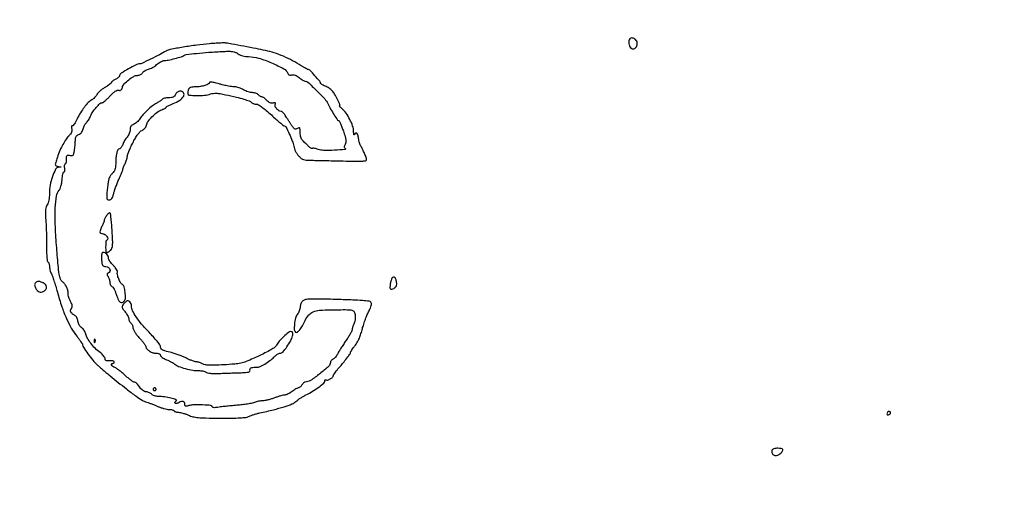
# Model space of a CAD drawing. Extents: x 0 to 5034, y 0 to 2560.
# Drawn here: x 922 to 1601, y 1763 to 2089 of the extents above; entities that cross this region are included whole.
import ezdxf

# ---------------------------------------------------------------- set-up
doc = ezdxf.new("R2010")
doc.units = 0

msp = doc.modelspace()

# ---------------------------------------------------------------- linework, layer by layer
for points in [[(1302.591156, 2312.41867, -0.000002), (1321.157236, 2312.214958, -0.000002), (1342.798547, 2311.977339, -0.000002), (1365, 2311.733402, -0.001584)], [(524.94203, 1406.5, -0.000002), (524.957967, 1420.439069, -0.000002), (524.972858, 1433.372917, -0.000002), (524.985445, 1444.229163, -0.000017)]]:
    msp.add_lwpolyline(points, format="xyb")
for points in [[(1054, 2071.95056, 0.011717), (1045.312119, 2071.003958, 0.008537), (1035.70364, 2069.561272, 0.005279), (1026.838903, 2067.978686, 0.08491), (1024, 2066.921003, -0.0121), (1019.318848, 2064.352417, -0.005891), (1013.227657, 2061.289895, -0.002173), (1007.021631, 2058.294037, -0.111891), (1005.723941, 2058.000387, 0.117139), (1003.084086, 2057.374201, 0.014924), (997.91301, 2054.57628, 0.012085), (992.844497, 2051.468908, 0.187366), (991.66963, 2049.844666, -0.096347), (991.30013, 2049.07558, -0.047648), (990.570588, 2048.268861, -0.04485), (989.625464, 2047.549286, -0.049482), (988.596768, 2047.036791, 0.029244), (987.602527, 2046.590651, 0.038935), (986.762801, 2046.06641, 0.043403), (986.169452, 2045.543186, 0.192674), (986, 2045.119773, -0.211811), (985.780994, 2044.625982, -0.016801), (984.661836, 2043.678935, -0.020483), (983.189787, 2042.610742, -0.014172), (981.444548, 2041.520371, 0.024774), (979.623325, 2040.328127, 0.024326), (977.917352, 2038.954741, 0.025067), (976.544506, 2037.60591, 0.079309), (975.834091, 2036.535214, -0.052796), (975.255542, 2035.554593, -0.031716), (974.382003, 2034.521533, -0.031496), (973.371088, 2033.59385, -0.047065), (972.37231, 2032.931662, 0.075701), (969.941565, 2031.112359, 0.031158), (967.237075, 2027.996731, 0.028744), (964.58865, 2024.084592, 0.025727), (962.297804, 2019.75, -0.018008), (961.371776, 2017.930405, -0.025789), (960.412903, 2016.395313, -0.023963), (959.532393, 2015.25567, -0.2197), (958.978617, 2015, 0.193139), (958.57951, 2014.83986, 0.15062), (958.349929, 2014.428113, 0.090338), (958.330354, 2013.763909, 0.039172), (958.531768, 2012.899909, -0.095519), (958.667818, 2011.74112, -0.084871), (958.375565, 2010.561811, -0.061253), (957.596833, 2009.246675, -0.024449), (956.235837, 2007.649909, 0.044296), (954.030307, 2004.844259, 0.025385), (951.863684, 2001.120146, 0.023155), (949.855678, 1996.740111, 0.0194), (948.128013, 1991.929002, 0.007153), (947.189024, 1988.80132, 0.122848), (947.154124, 1987.740293, 0.257921), (947.675746, 1987.141257, 0.039834), (949.25, 1986.705733, -0.001207), (950.774749, 1986.408235, -0.293799), (950.871384, 1986.315162, -0.46257), (950.810517, 1986.232354, -0.001531), (949.384955, 1986.136182, 0.261726), (947.291647, 1984.775854, 0.036451), (945.153535, 1979.852322, 0.038427), (943.540826, 1973.790106, 0.045829), (943, 1967.902011, -0.022043), (942.894023, 1965.499297, -0.028352), (942.574934, 1963.311781, -0.0318), (942.078217, 1961.482288, -0.070697), (941.425944, 1960.197733, 0.076883), (940.669293, 1958.661067, 0.053395), (940.289093, 1956.760064, 0.03289), (940.221563, 1954.05402, 0.008653), (940.473405, 1949.725227, -0.00781), (940.705413, 1945.850115, -0.003878), (940.884667, 1940.931052, -0.003848), (940.991692, 1935.82852, -0.005637), (941.000678, 1931.33793, 0.008346), (941.031746, 1927.149668, 0.015948), (941.220038, 1923.791022, 0.012304), (941.512046, 1921.206464, 0.223648), (941.953218, 1920.528913, -0.128467), (942.355582, 1920.107001, -0.046067), (942.692508, 1919.34038, -0.041972), (942.922672, 1918.392126, -0.038575), (943, 1917.391323, 0.042792), (943.098429, 1916.243346, 0.0223), (943.406053, 1914.839082, 0.022007), (943.852843, 1913.41622, 0.031224), (944.382308, 1912.20034, -0.033927), (945.077455, 1910.580131, -0.005598), (946.168474, 1907.355725, -0.006129), (947.364803, 1903.526557, -0.005382), (948.521761, 1899.5, 0.013111), (951.618129, 1889.319258, 0.023966), (954.751398, 1881.226392, 0.028495), (958.188008, 1874.532206, 0.033771), (962.194744, 1868.660202, -0.008027), (963.652542, 1866.743523, -0.011384), (964.882206, 1864.98945, -0.007618), (965.846354, 1863.496493, -0.140458), (966, 1862.960334, 0.148765), (966.541681, 1861.180038, 0.009591), (969.681876, 1856.686246, 0.015106), (973.151572, 1852.209138, 0.031758), (976.159269, 1849, 0.007465), (977.961697, 1847.356319, 0.003461), (980.34912, 1845.27286, 0.003427), (982.887572, 1843.118475, 0.004766), (985.192031, 1841.226758, 0.002299), (996.439116, 1832.257064, 0.011224), (1002.939352, 1827.354633, 0.019234), (1007.312434, 1824.456483, 0.061281), (1010.5, 1823.016162, -0.009689), (1012.339306, 1822.403845, -0.00523), (1014.581296, 1821.582396, -0.005206), (1016.848561, 1820.697591, -0.008165), (1018.776751, 1819.885049, 0.021704), (1020.627842, 1819.163354, 0.017996), (1022.653263, 1818.553733, 0.01837), (1024.552229, 1818.129811, 0.045757), (1025.967734, 1818, -0.031678), (1027.128621, 1817.926377, -0.037321), (1028.207458, 1817.70625, -0.040606), (1029.067232, 1817.385519, -0.14577), (1029.5, 1817, 0.132542), (1029.909833, 1816.615379, 0.044877), (1030.669642, 1816.29375, 0.040892), (1031.6132, 1816.073816, 0.036833), (1032.613881, 1816, -0.052841), (1033.867531, 1815.867142, -0.017693), (1035.656567, 1815.416895, -0.017383), (1037.615753, 1814.774821, -0.019004), (1039.467155, 1814.014963, 0.048002), (1042.547039, 1812.954752, 0.035065), (1046.117809, 1812.358335, 0.018917), (1051.432149, 1812.052054, 0.003433), (1061.309717, 1811.924883, 0.004177), (1069.523148, 1811.944151, 0.011902), (1075.237925, 1812.141403, 0.014042), (1079.251825, 1812.489016, 0.094841), (1081.147426, 1813.082847, -0.036317), (1082.414934, 1813.649029, -0.010815), (1084.424557, 1814.328106, -0.010786), (1086.721762, 1814.995313, -0.011458), (1089, 1815.548442, 0.007511), (1098.542069, 1817.785533, 0.0156), (1105.897148, 1819.872707, 0.017749), (1111.307244, 1821.805924, 0.090791), (1114, 1823.493297, -0.02919), (1115.27297, 1824.527964, -0.012425), (1117.0875, 1825.767446, -0.012244), (1119.09397, 1826.997484, -0.01572), (1121, 1828.024016, 0.02113), (1125.671794, 1830.605685, 0.023545), (1129.937601, 1833.487761, 0.01899), (1133.309583, 1836.210286, 0.216696), (1134, 1837.728537, -0.072374), (1134.070972, 1838.216285, -0.148276), (1134.281801, 1838.535707, -0.188769), (1134.594639, 1838.639325, -0.125725), (1134.959323, 1838.52514, 0.221609), (1136.079183, 1838.393055, 0.048777), (1137.896661, 1839.196511, 0.048788), (1139.525725, 1840.338047, 0.21892), (1140, 1841.369346, -0.140067), (1140.15104, 1841.897938, -0.011165), (1140.954688, 1843.127306, -0.014429), (1142.005136, 1844.56753, -0.010552), (1143.25, 1846.106559, 0.00291), (1147.432407, 1851.118649, 0.010343), (1150.026545, 1854.400439, 0.010367), (1151.703726, 1856.712951, 0.152861), (1152, 1857.659402, -0.135623), (1152.144627, 1858.182791, -0.011775), (1152.889053, 1859.362946, -0.014809), (1153.867343, 1860.745182, -0.010961), (1155.026564, 1862.21606, 0.0417), (1156.432446, 1864.244708, 0.025631), (1157.753434, 1866.836145, 0.023276), (1158.937941, 1869.857554, 0.018872), (1159.93116, 1873.193904, -0.013941), (1160.845111, 1876.37847, -0.009783), (1162.043111, 1879.911417, -0.00988), (1163.324251, 1883.251586, -0.020284), (1164.483544, 1885.80241, 0.013478), (1165.706263, 1888.398418, 0.043598), (1166.316214, 1890.202174, 0.07191), (1166.439449, 1891.490404, 0.16254), (1166.088958, 1892.392812, 0.191398), (1164.863258, 1893.062178, 0.009681), (1160.249252, 1893.5357, 0.010558), (1153.485041, 1893.954215, 0.002903), (1142.82303, 1894.326176, 0.00194), (1129.932471, 1894.650902, 0.015686), (1124.015965, 1894.591355, 0.033607), (1120.632209, 1894.22235, 0.140859), (1118.81302, 1893.330786, 0.065198), (1118.117058, 1892.512878, 0.041511), (1117.526043, 1891.409713, 0.041171), (1117.119333, 1890.20888, 0.058993), (1116.977764, 1889.095012, -0.058804), (1116.828934, 1887.920468, -0.0317), (1116.387624, 1886.52791, -0.031093), (1115.750374, 1885.147312, -0.042324), (1115, 1884, 0.106564), (1113.72839, 1881.377444, 0.037043), (1113.034204, 1877.210956, 0.033095), (1112.93383, 1873.176877, 0.248942), (1113.866353, 1871.582598, 0.317792), (1115.033008, 1871.654817, 0.053999), (1116.700807, 1873.321675, 0.040239), (1118.593922, 1876.104619, 0.020766), (1120.522352, 1879.850845, -0.070276), (1122.935104, 1883.580613, -0.115987), (1125.963395, 1885.767075, -0.07775), (1130.513596, 1886.876808, -0.018872), (1138.265771, 1887.235897, -0.002598), (1149.553024, 1887.27372, -0.055141), (1152.878121, 1886.899692, -0.208971), (1154.418247, 1885.76683, -0.102448), (1155.200286, 1883.410126, -0.037429), (1155.264874, 1881.850731, -0.02781), (1155.111551, 1880.133225, -0.028372), (1154.782305, 1878.520352, -0.055176), (1154.309692, 1877.295819, 0.020647), (1153.808372, 1876.223422, 0.019292), (1153.384722, 1875.089038, 0.019685), (1153.087445, 1874.053186, 0.0601), (1153, 1873.328322, -0.117033), (1152.794485, 1872.462326, -0.010672), (1151.749199, 1870.490074, -0.013353), (1150.372757, 1868.169695, -0.010062), (1148.741954, 1865.692629, 0.004787), (1147.005263, 1863.114373, 0.004705), (1145.308074, 1860.488528, 0.004633), (1143.863374, 1858.159031, 0.017835), (1143.031535, 1856.672571, -0.031645), (1142.344028, 1855.519876, -0.026802), (1141.480108, 1854.394359, -0.027673), (1140.57862, 1853.452647, -0.065215), (1139.789582, 1852.887388, 0.049961), (1139.105041, 1852.427823, 0.050046), (1138.52569, 1851.841844, 0.054726), (1138.12927, 1851.223864, 0.115767), (1138, 1850.673024, -0.211671), (1136.762527, 1847.88089, -0.018261), (1130.65684, 1842.739082, -0.020763), (1124.18092, 1838.097539, -0.146115), (1120.505356, 1837, 0.138824), (1120.026218, 1836.864354, 0.042466), (1119.415071, 1836.4125, 0.038847), (1118.785577, 1835.7654, 0.033939), (1118.232073, 1835, -0.037879), (1117.669423, 1834.23471, -0.041418), (1117.012981, 1833.5875, -0.04542), (1116.363555, 1833.138661, -0.129205), (1115.835917, 1833, 0.111361), (1115.201748, 1832.856983, 0.017669), (1114.062937, 1832.265625, 0.018841), (1112.750114, 1831.45718, 0.015493), (1111.411113, 1830.5, -0.024055), (1110.022881, 1829.543103, -0.024784), (1108.562597, 1828.734227, -0.025485), (1107.232958, 1828.163692, -0.088755), (1106.316722, 1827.999496, 0.057893), (1105.299638, 1827.881049, 0.010954), (1103.488324, 1827.411788, 0.011569), (1101.386572, 1826.764994, 0.010385), (1099.239273, 1825.999496, -0.016196), (1097.010647, 1825.234075, -0.014711), (1094.664909, 1824.587352, -0.014911), (1092.532653, 1824.133373, -0.04502), (1091.054373, 1824, 0.032111), (1089.730766, 1823.914908, 0.018753), (1088.16224, 1823.652276, 0.018703), (1086.605407, 1823.269969, 0.029971), (1085.3151, 1822.816257, -0.050538), (1083.661579, 1822.310084, -0.009442), (1080.536311, 1821.750462, -0.010024), (1076.843496, 1821.236632, -0.009014), (1073, 1820.850294, 0.003119), (1069.087891, 1820.503596, 0.003139), (1065.189063, 1820.108839, 0.003063), (1061.795451, 1819.722654, 0.012624), (1059.75, 1819.42463, -0.019733), (1058.140864, 1819.213488, -0.051304), (1056.973864, 1819.226919, -0.088888), (1056.25251, 1819.443232, -0.282728), (1056, 1819.854096, 0.328913), (1055.539673, 1820.478162, 0.045669), (1053.867415, 1820.831889, 0.021798), (1050.781735, 1821.059373, 0.003184), (1044.5, 1821.207853, 0.021775), (1043.18697, 1821.173339, 0.015433), (1041.720312, 1821.025164, 0.015618), (1040.325803, 1820.796131, 0.031589), (1039.25, 1820.513195, -0.030501), (1038.149457, 1820.221193, -0.136941), (1037.491321, 1820.269866, -0.21921), (1037.127231, 1820.628324, -0.090647), (1037, 1821.324352, 0.105906), (1036.706129, 1822.696201, 0.198377), (1035.894841, 1823.462785, 0.163101), (1034.640743, 1823.51555, 0.069346), (1033.086156, 1822.821732, -0.042338), (1032.26609, 1822.401423, -0.054325), (1031.451882, 1822.166894, -0.065117), (1030.761895, 1822.137993, -0.176089), (1030.324439, 1822.342228, -0.156288), (1030.140225, 1822.700139, -0.129509), (1030.179916, 1823.128836, -0.100852), (1030.449311, 1823.567315, -0.066414), (1030.908834, 1823.943656, 0.623966), (1030.828414, 1824.757552, 0.028438), (1027.354381, 1825.831193, 0.026295), (1022.800015, 1826.708487, 0.034443), (1018.573224, 1827, -0.039013), (1017.211357, 1827.106423, -0.038099), (1015.871373, 1827.423188, -0.040683), (1014.741499, 1827.88712, -0.102137), (1014.049265, 1828.440639, 0.076503), (1013.400912, 1829.01547, 0.036742), (1012.422509, 1829.548965, 0.035331), (1011.297714, 1829.966089, 0.042238), (1010.190333, 1830.190639, -0.074159), (1008.923366, 1830.532684, -0.05846), (1007.694951, 1831.249994, -0.052297), (1006.54536, 1832.320536, -0.039138), (1005.513512, 1833.71148, 0.03115), (1004.629712, 1834.94346, 0.036256), (1003.640019, 1835.990903, 0.039186), (1002.68977, 1836.732861, 0.140803), (1001.963146, 1836.96148, -0.134679), (1001.104117, 1837.220452, -0.016374), (999.455488, 1838.33219, -0.018473), (997.551045, 1839.819362, -0.014253), (995.584571, 1841.573635, 0.013132), (993.556932, 1843.390655, 0.013784), (991.468499, 1845.068614, 0.013539), (989.591304, 1846.415007, 0.058016), (988.371425, 1847.048884, -0.067126), (986.920753, 1847.836445, -0.126761), (986.081674, 1848.858918, -0.295898), (986.190801, 1849.6313, -0.217082), (987, 1850, 0.099427), (987.381633, 1850.076647, 0.098035), (987.70625, 1850.294868, 0.097853), (987.923672, 1850.62071, 0.098651), (988, 1851.003806, 0.281623), (987.774664, 1851.372143, 0.061564), (987.045313, 1851.638188, 0.047091), (985.995412, 1851.77832, 0.029136), (984.75, 1851.753806, -0.022764), (983.133414, 1851.701386, -0.102312), (982.214365, 1851.90403, -0.189769), (981.750251, 1852.378103, -0.119021), (981.622857, 1853.15381, 0.151362), (981.435017, 1853.969669, 0.036867), (980.645411, 1855.122748, 0.034453), (979.500605, 1856.368948, 0.028441), (978.122857, 1857.534209, -0.035116), (974.732924, 1860.479763, -0.032384), (971.688682, 1863.947366, -0.034034), (969.376502, 1867.417994, -0.080547), (968.288675, 1870.317725, 0.057641), (967.90332, 1871.507169, 0.039295), (967.212345, 1872.751173, 0.039513), (966.342714, 1873.861221, 0.061885), (965.41905, 1874.644997, -0.065104), (964.454261, 1875.474369, -0.053208), (963.658031, 1876.579386, -0.051611), (963.091918, 1877.86448, -0.053053), (962.807595, 1879.226423, 0.04976), (962.543365, 1880.535032, 0.051666), (962.027689, 1881.748233, 0.055635), (961.323474, 1882.742385, 0.085245), (960.5, 1883.399151, -0.033859), (958.680407, 1884.567663, -0.125949), (957.829142, 1885.616767, -0.171673), (957.725708, 1886.749559, -0.077473), (958.319505, 1888.140001, 0.069437), (958.785923, 1889.185576, 0.10161), (958.864624, 1890.187117, 0.076739), (958.537815, 1891.335361, 0.025781), (957.72773, 1892.88377, -0.033661), (957.066107, 1894.198396, -0.02476), (956.507521, 1895.731221, -0.025208), (956.122803, 1897.24077, -0.049826), (956, 1898.470034, 0.060334), (955.713718, 1900.833877, 0.053935), (954.868552, 1903.157808, 0.055009), (953.568484, 1905.20189, 0.069332), (951.938585, 1906.738563, -0.160388), (950.67726, 1908.449725, -0.039864), (949.847898, 1911.876616, -0.017568), (949.085109, 1918.065605, -0.002034), (947.919859, 1932, -0.010107), (947.049871, 1946.691337, -0.021982), (947.106566, 1957.985242, -0.025547), (947.937672, 1966.263652, -0.142699), (949.795457, 1970.265497, 0.088269), (950.420794, 1971.303932, 0.024284), (951.018498, 1973.123453, 0.023743), (951.505248, 1975.286375, 0.022789), (951.792843, 1977.515497, -0.016754), (952.038311, 1979.617655, -0.026734), (952.403277, 1981.388927, -0.024916), (952.823156, 1982.715758, -0.313311), (953.232238, 1983, 0.265091), (953.5617, 1983.187877, 0.095969), (953.749475, 1983.713812, 0.063313), (953.769244, 1984.500765, 0.036157), (953.604738, 1985.438715, -0.043906), (953.448266, 1986.41985, -0.05298), (953.481341, 1987.351958, -0.061747), (953.684893, 1988.103, -0.158615), (954.04418, 1988.527305, 0.103455), (954.434673, 1988.898265, 0.059535), (954.738933, 1989.474318, 0.055741), (954.916804, 1990.154877, 0.060593), (954.932696, 1990.83859, -0.02155), (954.806199, 1993.148603, -0.151989), (955.124161, 1994.213896, -0.249087), (955.894013, 1994.62535, -0.062205), (957.357374, 1994.446441, 0.056211), (958.680745, 1994.268577, 0.2146), (959.428812, 1994.586169, 0.129835), (959.910637, 1995.493221, 0.01658), (960.346369, 1997.677389, 0.011022), (960.589207, 1999.379534, 0.007342), (960.795683, 2001.339066, 0.007393), (960.94002, 2003.24688, 0.014342), (960.988994, 2004.774751, -0.035712), (961.113323, 2006.434823, -0.094611), (961.502833, 2007.554411, -0.110921), (962.232626, 2008.346631, -0.060607), (963.407374, 2008.964784, 0.071834), (964.460183, 2009.549188, 0.063944), (965.352491, 2010.428178, 0.060336), (966.035525, 2011.55566, 0.052034), (966.471652, 2012.870935, -0.034128), (966.833001, 2014.106907, -0.029414), (967.374306, 2015.347337, -0.030514), (968.00227, 2016.415925, -0.071564), (968.622054, 2017.101296, 0.059123), (969.292889, 2017.807156, 0.020207), (970.093373, 2018.9736, 0.019764), (970.880969, 2020.344352, 0.021556), (971.533548, 2021.734535, -0.049883), (973.111575, 2024.6545, -0.03006), (975.511948, 2027.777873, -0.025566), (978.01804, 2030.380671, -0.190558), (979.58407, 2031, 0.164902), (980.213364, 2031.213345, 0.012818), (981.615848, 2032.345994, 0.016419), (983.244784, 2033.826884, 0.011776), (984.969332, 2035.582109, -0.016418), (987.025899, 2037.636754, -0.041573), (988.682302, 2038.946347, -0.060669), (990.038941, 2039.626469, -0.150956), (991.136186, 2039.674637, 0.080781), (992.037194, 2039.589179, 0.149293), (992.718553, 2039.848016, 0.121904), (993.228412, 2040.493236, 0.045087), (993.613153, 2041.594815, -0.123804), (994.943258, 2044.074992, -0.039772), (998.014957, 2046.951991, -0.039638), (1001.490957, 2049.299278, -0.129393), (1004.153358, 2050, 0.069132), (1005.144308, 2050.137671, 0.052312), (1006.165077, 2050.546109, 0.05309), (1007.061132, 2051.147658, 0.078975), (1007.679931, 2051.859096, -0.077075), (1008.330718, 2052.613043, -0.040269), (1009.339711, 2053.340043, -0.038841), (1010.520179, 2053.934092, -0.047834), (1011.699872, 2054.289974, 0.052981), (1012.999165, 2054.696536, 0.025879), (1014.556075, 2055.469588, 0.025336), (1016.107982, 2056.449651, 0.033381), (1017.408467, 2057.502751, -0.031616), (1018.655365, 2058.519757, -0.029842), (1020.044075, 2059.392969, -0.031191), (1021.367417, 2060.014833, -0.084399), (1022.379073, 2060.228908, 0.041846), (1025.3877, 2060.603216, 0.011324), (1030.066908, 2061.699145, 0.00838), (1034.691666, 2062.976455, 0.095269), (1036.368921, 2063.84156, -0.137753), (1037.989239, 2064.51211, -0.004448), (1045.078123, 2065.29289, -0.008045), (1053.696948, 2066.024763, -0.004957), (1063.858711, 2066.622026, -0.010812), (1067.866828, 2066.730952, -0.041233), (1070.358527, 2066.539028, -0.061884), (1072.227358, 2065.995757, -0.053115), (1074.013081, 2064.990685, 0.049657), (1075.487642, 2064.147303, 0.037968), (1077.237664, 2063.519557, 0.035605), (1079.184508, 2063.130318, 0.031548), (1081.24782, 2063, -0.073643), (1088.066036, 2061.990294, -0.027623), (1097.166757, 2058.675752, -0.023182), (1105.574268, 2054.605503, -0.178657), (1108.41115, 2051.370943, 0.094535), (1108.817847, 2050.714865, 0.117904), (1109.410898, 2050.315509, 0.100157), (1110.199017, 2050.189721, 0.053652), (1111.177629, 2050.3362, -0.088732), (1112.299824, 2050.424787, -0.064678), (1113.521446, 2050.1421, -0.05348), (1114.837491, 2049.484428, -0.032315), (1116.242203, 2048.449654, 0.022195), (1117.462607, 2047.511993, 0.024557), (1118.721935, 2046.719586, 0.024953), (1119.853, 2046.155485, 0.103552), (1120.595709, 2046, -0.192711), (1122.401315, 2045.277237, -0.005596), (1128.416999, 2039.412392, -0.009585), (1134.031862, 2033.595565, -0.075224), (1136.142387, 2030.5, 0.016131), (1138.161999, 2026.625357, 0.013166), (1140.562493, 2022.612383, 0.005556), (1142.950729, 2018.939371, 0.282289), (1143.696468, 2018.594738, -0.317114), (1144.103243, 2018.3742, -0.00914), (1144.990784, 2016.496482, -0.015307), (1145.967833, 2014.137378, -0.009544), (1146.974287, 2011.318702, -0.008574), (1148.224807, 2007.37032, -0.038464), (1148.736216, 2005.00214, -0.069177), (1148.73237, 2003.35878, -0.104825), (1148.244766, 2002.020325, 0.029007), (1147.694636, 2001.013916, 0.113405), (1147.543472, 2000.326338, 0.165378), (1147.732173, 1999.788146, 0.082945), (1148.270479, 1999.29636, -0.714679), (1148.055328, 1998.43576, -0.011689), (1140.894085, 1997.995358, -0.012637), (1133.232896, 1997.897518, -0.084614), (1129.5, 1998.581921, 0.019916), (1128.274052, 1998.975072, 0.022609), (1127.071186, 1999.25075, 0.022559), (1126.039097, 1999.390907, 0.104438), (1125.444464, 1999.320258, -0.165565), (1124.906621, 1999.321212, -0.046192), (1124.127805, 1999.67111, -0.041254), (1123.26638, 2000.256692, -0.033299), (1122.444464, 2001.016363, 0.003173), (1121.572623, 2001.925417, 0.00208), (1120.557124, 2002.962232, 0.002092), (1119.559571, 2003.963865, 0.004019), (1118.75, 2004.757116, -0.078101), (1118.0311, 2005.707248, -0.045985), (1117.475375, 2007.021879, -0.041573), (1117.119302, 2008.578064, -0.035475), (1117, 2010.257425, 0.010648), (1116.952067, 2012.507864, 0.140236), (1116.691816, 2013.289931, 0.322773), (1116.160602, 2013.481713, 0.053408), (1115.090848, 2013.04862, -0.089933), (1113.993658, 2012.694722, -0.17343), (1113.1024, 2012.885444, -0.095227), (1112.18228, 2013.732602, -0.016707), (1110.840848, 2015.679268, 0.000411), (1109.810156, 2017.284541, 0.000288), (1108.646522, 2019.091309, 0.00029), (1107.529875, 2020.820725, 0.000606), (1106.657949, 2022.165832, 0.024799), (1105.873566, 2023.250898, 0.031265), (1105.039982, 2024.167463, 0.032528), (1104.269466, 2024.823385, 0.161431), (1103.736689, 2025, -0.147799), (1102.259241, 2025.446484, -0.071213), (1100.770153, 2026.776772, -0.073519), (1099.762683, 2028.410073, -0.19552), (1099.73611, 2029.754696, 0.056413), (1099.928781, 2030.497775, 0.286211), (1099.763325, 2030.871764, 0.188421), (1099.271108, 2030.984048, 0.026902), (1098.238001, 2030.77249, -0.08624), (1097.173992, 2030.683198, -0.078227), (1096.10295, 2030.950374, -0.065615), (1095.013773, 2031.590948, -0.038499), (1093.895016, 2032.61175, 0.024503), (1092.947733, 2033.52592, 0.02818), (1091.95699, 2034.298452, 0.029044), (1091.056294, 2034.848016, 0.123061), (1090.448131, 2035, -0.09569), (1089.898072, 2035.106244, -0.042053), (1089.232655, 2035.440625, -0.039587), (1088.565248, 2035.926063, -0.042549), (1088, 2036.5, 0.088835), (1087.318159, 2037.075319, 0.043227), (1086.282615, 2037.559375, 0.041053), (1085.085501, 2037.889146, 0.04672), (1083.901725, 2038, -0.053075), (1082.574631, 2038.141268, -0.025716), (1080.924734, 2038.586402, -0.025167), (1079.236804, 2039.231907, -0.032996), (1077.77417, 2039.996262, 0.033227), (1076.309328, 2040.760908, 0.025164), (1074.614618, 2041.40722, 0.025696), (1072.95501, 2041.853416, 0.05254), (1071.61602, 2041.996262, -0.026472), (1070.221969, 2042.071934, -0.01131), (1068.370128, 2042.313625, -0.011154), (1066.403046, 2042.660827, -0.01441), (1064.61602, 2043.071396, 0.000206), (1062.802961, 2043.542537, 0.000143), (1060.754393, 2044.073352, 0.000144), (1058.787643, 2044.581762, 0.000298), (1057.25, 2044.977796, 0.020348), (1056.003666, 2045.244478, 0.035688), (1054.954688, 2045.348413, 0.043743), (1054.203869, 2045.303298, 0.371659), (1054, 2045.066914, -0.281964), (1053.35882, 2044.02032, -0.039359), (1050.907569, 2043.004678, -0.039319), (1047.774193, 2042.252725, -0.039253), (1044.559936, 2042, 0.039369), (1041.793425, 2041.781832, 0.133752), (1040.158591, 2041.045237, 0.158961), (1039.284002, 2039.669469, 0.062827), (1039, 2037.418213, 0.383453), (1040.009286, 2036.295671, 0.02123), (1045.120684, 2035.969638, 0.028852), (1050.625615, 2036.170337, 0.060398), (1054.806356, 2037.08234, -0.053772), (1056.698253, 2037.521302, -0.04236), (1058.80143, 2037.596793, -0.030431), (1061.468014, 2037.303266, -0.01104), (1065.205579, 2036.574544, -0.004921), (1072.759711, 2034.849745, -0.013948), (1077.979977, 2033.448659, -0.016778), (1081.585556, 2032.239136, -0.107456), (1083.196226, 2031.203774, 0.073201), (1083.817114, 2030.742213, 0.038672), (1084.697197, 2030.353609, 0.037461), (1085.678919, 2030.088644, 0.047217), (1086.615507, 2030, -0.138017), (1087.974255, 2029.617655, -0.019224), (1090.432979, 2027.981896, -0.018915), (1093.464917, 2025.612639, -0.010397), (1097, 2022.5, 0.004285), (1100.185331, 2019.625438, 0.006628), (1102.990243, 2017.203125, 0.002553), (1105.423714, 2015.178384, 0.17394), (1105.920973, 2015, -0.281951), (1107.021692, 2014.325698, -0.008988), (1109.412619, 2009.420693, -0.017183), (1111.537998, 2004.410727, -0.047855), (1112.560601, 2000.733255, 0.046721), (1113.017945, 1999.074032, 0.027696), (1113.851178, 1997.19666, 0.027543), (1114.899418, 1995.400031, 0.042057), (1116.015642, 1993.983255, 0.035224), (1117.774488, 1992.347942, 0.086704), (1119.312194, 1991.496623, 0.06773), (1121.270762, 1991.104905, 0.015527), (1124.65121, 1990.999763, -0.004252), (1127.906013, 1990.971953, -0.00091), (1133.555355, 1990.86535, -0.000951), (1140.099766, 1990.717487, -0.000906), (1146.75, 1990.542519, 0.003013), (1155.290181, 1990.353836, 0.017514), (1159.792777, 1990.439219, 0.027971), (1162.414084, 1990.728498, 0.366434), (1163, 1991.420632, 0.086397), (1162.750037, 1992.856437, 0.011842), (1161.651122, 1995.703084, 0.014615), (1160.323055, 1998.666459, 0.026273), (1159.038874, 2001, -0.052562), (1158.64017, 2001.824137, -0.015481), (1158.205161, 2003.160938, -0.015359), (1157.806257, 2004.704298, -0.01595), (1157.508477, 2006.25, 0.031879), (1156.975896, 2008.607728, 0.141985), (1156.220447, 2009.791592, 0.372851), (1155.41584, 2009.797195, 0.120697), (1154.662281, 2008.75, -0.452738), (1154.467838, 2008.681872, -0.206447), (1154.282867, 2008.924999, -0.041856), (1154.142857, 2009.795124, -0.01349), (1154.078947, 2011.101061, 0.077309), (1153.416925, 2014.818671, 0.034036), (1151.472796, 2019.435144, 0.034064), (1148.888881, 2023.797689, 0.068615), (1146.198487, 2026.745033, -0.013294), (1145.215695, 2027.607903, -0.028801), (1144.518963, 2028.332046, -0.050158), (1144.173201, 2028.828563, -0.570044), (1144.270324, 2028.995033, 0.540822), (1144.625077, 2029.545089, 0.010218), (1142.893098, 2033.232045, 0.01788), (1140.902765, 2036.915894, 0.047713), (1139.15379, 2039.332554, 0.046606), (1138.305408, 2040.132196, 0.020694), (1137.053827, 2041.028181, 0.020271), (1135.640626, 2041.874118, 0.025774), (1134.270302, 2042.531527, -0.02152), (1133.017716, 2043.119406, -0.030261), (1131.960651, 2043.756423, -0.030547), (1131.190705, 2044.358844, -0.214657), (1131, 2044.782584, 0.180081), (1130.556436, 2045.97421, 0.006086), (1127.177763, 2049.788902, 0.005611), (1123.689307, 2053.546652, 0.205659), (1122.633738, 2054, -0.121083), (1122.201317, 2054.106275, -0.006136), (1120.915491, 2054.799164, -0.009522), (1119.399671, 2055.678311, -0.006731), (1117.730128, 2056.720557, 0.022032), (1111.778671, 2060.187494, 0.020133), (1105.366271, 2063.231122, 0.020691), (1098.951637, 2065.656763, 0.028444), (1093, 2067.260904, 0.003394), (1086.52746, 2068.570343, 0.001499), (1077.956431, 2070.217182, 0.001249), (1069.691256, 2071.758202, 0.008041), (1065.5, 2072.459338, 0.04388), (1064.242542, 2072.537358, 0.004619), (1061.296875, 2072.434292, 0.005688), (1057.784158, 2072.238825, 0.004533)], [(1345.666667, 2075.333333, 0.164956), (1345.058466, 2074.100901, 0.065667), (1345.057858, 2072.191172, 0.064184), (1345.565808, 2070.274182, 0.123334), (1346.5, 2069, 0.238536), (1348.564924, 2068.528686, 0.205208), (1350.356552, 2069.887056, 0.156428), (1350.902094, 2072.485465, 0.172173), (1349.8, 2074.8, 0.071876), (1348.755944, 2075.580423, 0.092781), (1347.619528, 2075.948658, 0.106037), (1346.5444, 2075.85926, 0.123409)], [(1030.487128, 2036.75, -0.071764), (1029.802425, 2035.649876, -0.105906), (1028.906862, 2034.955153, -0.080387), (1027.619456, 2034.573332, -0.027468), (1025.670815, 2034.430893, 0.024871), (1024.155626, 2034.328041, 0.031117), (1022.769401, 2034.076187, 0.032366), (1021.669773, 2033.728008, 0.158091), (1021.170815, 2033.320426, -0.07815), (1020.724873, 2032.820363, -0.017613), (1019.815802, 2032.12736, -0.017842), (1018.697675, 2031.394102, -0.016455), (1017.5, 2030.721262, 0.045398), (1014.521581, 2028.813549, 0.022394), (1011.095578, 2025.897331, 0.022387), (1007.911109, 2022.652812, 0.041114), (1005.674585, 2019.705365, -0.040257), (1004.813991, 2018.567173, -0.030141), (1003.699025, 2017.458286, -0.030799), (1002.513835, 2016.536894, -0.059049), (1001.447701, 2015.980116, 0.057331), (1000.296448, 2015.383894, 0.100881), (999.547786, 2014.623041, 0.096074), (999.134538, 2013.602293, 0.048317), (999, 2012.213312, -0.05985), (998.850155, 2010.965951, -0.03711), (998.394925, 2009.560781, -0.036829), (997.728926, 2008.220291, -0.053874), (996.940169, 2007.166154, 0.033396), (996.075724, 2006.104264, 0.019563), (995.180503, 2004.72999, 0.019511), (994.389091, 2003.278666, 0.031206), (993.842344, 2001.977593, -0.035789), (993.351085, 2000.837887, -0.045623), (992.73409, 1999.874668, -0.052674), (992.08997, 1999.205247, -0.176656), (991.527175, 1999, 0.293233), (990.50561, 1998.344524, 0.048907), (989.708403, 1996.033004, 0.038375), (989.171798, 1992.657723, 0.02024), (989, 1988.415469, -0.028162), (988.8742, 1986.183782, -0.061021), (988.475636, 1984.515496, -0.06944), (987.727627, 1983.130048, -0.047202), (986.533512, 1981.790469, 0.055573), (985.334466, 1980.399277, 0.057376), (984.486267, 1978.792451, 0.046215), (983.902128, 1976.751104, 0.021008), (983.502276, 1974, 0.001891), (982.780408, 1966.698103, 0.047409), (982.780387, 1964.686037, 0.236253), (983.313337, 1963.833575, 0.13788), (984.5, 1963.5, 0.121757), (985.522648, 1963.752776, 0.120221), (986.315394, 1964.453608, 0.071118), (986.975663, 1965.767822, 0.019449), (987.62886, 1968, -0.018307), (988.245916, 1970.126684, -0.008438), (989.196078, 1972.848365, -0.008345), (990.292595, 1975.680093, -0.011455), (991.37886, 1978.185923, 0.005885), (992.382886, 1980.433104, 0.008055), (993.23004, 1982.480601, 0.005551), (993.890195, 1984.207726, 0.088729), (994, 1984.821616, -0.080001), (994.086115, 1985.356381, -0.013495), (994.438815, 1986.333781, -0.014457), (994.921924, 1987.469433, -0.012402), (995.493839, 1988.635693, 0.023548), (996.06954, 1989.879015, 0.019722), (996.564104, 1991.24611, 0.020175), (996.916658, 1992.533326, 0.050306), (997.039562, 1993.5, -0.077972), (997.256106, 1994.679516, -0.009832), (998.164336, 1997.115625, -0.011354), (999.373526, 1999.981786, -0.009206), (1000.795723, 2003, -0.013843), (1002.638255, 2006.484176, -0.030094), (1004.281384, 2009.023594, -0.03968), (1005.810357, 2010.78888, -0.083868), (1007.289721, 2011.823604, 0.054282), (1008.514961, 2012.577274, 0.059539), (1009.507345, 2013.556765, 0.060393), (1010.230031, 2014.729274, 0.058649), (1010.660407, 2016.052035, -0.1217), (1011.873804, 2018.632093, -0.034264), (1014.929225, 2021.909788, -0.035297), (1018.546537, 2024.843451, -0.076382), (1021.75, 2026.424158, 0.027842), (1022.611614, 2026.750032, 0.038481), (1023.339062, 2027.141958, 0.042987), (1023.855098, 2027.54, 0.209969), (1024, 2027.869843, -0.267254), (1024.210879, 2028.236194, -0.013938), (1025.449841, 2028.91034, -0.018972), (1027.044117, 2029.646349, -0.012343), (1028.935627, 2030.379738, 0.062604), (1033.439962, 2032.669158, 0.118689), (1036.166203, 2035.659475, 0.30352), (1035.97223, 2037.898842, 0.227567), (1033.678111, 2039, 0.081303), (1032.713899, 2038.84217, 0.072539), (1031.808025, 2038.382788, 0.069821), (1031.042112, 2037.664149, 0.066191)], [(982.648653, 1952.58653, 0.015322), (982.017485, 1951.555678, 0.017878), (981.484292, 1950.538982, 0.017072), (981.097058, 1949.655565, 0.095027), (981, 1949.14949, -0.081041), (980.914848, 1948.627577, -0.013109), (980.561185, 1947.657731, -0.014173), (980.078089, 1946.528453, -0.012038), (979.506161, 1945.364307, 0.024969), (978.335248, 1942.816571, 0.117072), (978.099415, 1941.232471, 0.246522), (978.667061, 1940.344323, 0.130405), (979.964816, 1940, -0.151498), (981.546111, 1939.509618, -0.094125), (982.925893, 1938.119535, -0.118665), (983.509882, 1936.557409, -0.292637), (983.002704, 1935.501671, 0.229407), (982.227316, 1934.281808, 0.026626), (982.02112, 1930.958175, 0.025574), (982.159391, 1927.700388, 0.38707), (982.928571, 1927, 0.115018), (983.396546, 1927.109094, 0.028902), (984.08238, 1927.498005, 0.027967), (984.83526, 1928.046428, 0.024986), (985.552478, 1928.695336, 0.11411), (986.429606, 1930.100108, 0.064054), (986.837324, 1932.081, 0.029504), (986.88987, 1935.351421, 0.004373), (986.548848, 1941.945336, 0.005853), (986.224743, 1946.431189, 0.008751), (985.827169, 1950.341213, 0.004498), (985.405877, 1953.618999, 0.159505), (985.073594, 1954.301347, 0.27352), (984.652248, 1954.416734, 0.087431), (984.041049, 1954.128175, 0.059249), (983.336668, 1953.492881, 0.034645)], [(979.195209, 1922.25, 0.01391), (979.454017, 1919.441637, 0.106113), (979.882886, 1918.194236, 0.175693), (980.694828, 1917.537145, 0.054549), (982.25, 1917.183578, -0.124879), (983.988893, 1916.523032, -0.160227), (985.007065, 1915.159915, -0.205036), (984.889557, 1913.706528, -0.186675), (983.75, 1912.713987, 0.099419), (983.19751, 1912.378558, 0.209739), (983, 1911.928426, 0.112809), (983.152623, 1911.260569, 0.021008), (983.75, 1910.144222, -0.035404), (984.228751, 1909.184154, -0.025014), (984.632812, 1908.048326, -0.025367), (984.910686, 1906.917928, -0.047615), (985, 1905.982184, 0.061298), (985.100992, 1905.1615, 0.060358), (985.398042, 1904.385193, 0.065798), (985.836619, 1903.767513, 0.114383), (986.355036, 1903.417254, -0.157049), (986.987369, 1902.908039, -0.022059), (987.85607, 1901.449483, -0.023404), (988.753808, 1899.573142, -0.017953), (989.562122, 1897.448639, 0.022375), (990.938994, 1893.923874, 0.131716), (992.174419, 1892.393215, 0.281397), (993.481223, 1892.286873, 0.103027), (994.992461, 1893.490916, 0.168466), (995.759469, 1895.535301, 0.036394), (995.576987, 1899.363928, 0.035714), (994.850987, 1903.102997, 0.191635), (993.632524, 1904.733189, -0.129554), (992.372802, 1906.051005, -0.032313), (991.091066, 1908.769438, -0.03132), (990.172397, 1911.604483, -0.155524), (990.268016, 1913.256056, 0.19652), (990.252587, 1913.967384, 0.034775), (989.624727, 1915.175444, 0.033053), (988.640709, 1916.568748, 0.02442), (987.381897, 1917.97588, -0.021376), (986.087254, 1919.405464, -0.025222), (984.993432, 1920.86625, -0.025318), (984.208075, 1922.171479, -0.123381), (984, 1923.001864, 0.107121), (983.693583, 1924.415688, 0.081974), (982.810475, 1925.733383, 0.083784), (981.572931, 1926.673382, 0.121193), (980.245209, 1927, 0.227095), (979.638714, 1926.709557, 0.115512), (979.264357, 1925.929724, 0.055965), (979.11535, 1924.525804, 0.014502)], [(933.328043, 1905.928043, 0.100626), (932.907982, 1905.293588, 0.099982), (932.767747, 1904.543996, 0.074067), (932.919114, 1903.619118, 0.031408), (933.378043, 1902.445939, 0.057888), (934.505696, 1900.612157, 0.126641), (935.807254, 1899.618834, 0.142411), (937.319631, 1899.441038, 0.081555), (939.072442, 1900.03877, 0.128555), (940.537776, 1901.395963, 0.170137), (940.951014, 1903.153414, 0.161907), (940.17908, 1904.849388, 0.115336), (938.4349, 1906.024751, 0.013766), (936.316122, 1906.76422, 0.081981), (935.160885, 1906.932515, 0.132691), (934.281007, 1906.676857, 0.059767)], [(1180.697275, 1909.25, 0.063239), (1180.043115, 1907.63543, 0.025021), (1179.546233, 1905.288162, 0.020752), (1179.276288, 1902.992966, 0.158598), (1179.530094, 1901.951307, 0.300401), (1180.556364, 1901.476193, 0.110787), (1182.115644, 1902.082328, 0.089474), (1183.511893, 1903.435953, 0.156874), (1184, 1904.953396, 0.058575), (1183.70315, 1907.478619, 0.105721), (1182.8109, 1909.351027, 0.243282), (1181.707077, 1909.868196, 0.260781)], [(996.466462, 1893.192798, 0.034381), (996.003128, 1892.809867, 0.011791), (995.385636, 1892.195344, 0.011656), (994.73418, 1891.483189, 0.013217), (994.144215, 1890.770074, 0.071474), (993.537264, 1889.714988, 0.159516), (993.479685, 1888.801642, 0.09544), (993.990474, 1887.727024, 0.016375), (995.394215, 1885.943349, -0.025846), (996.391536, 1884.625499, -0.026803), (997.234551, 1883.22724, -0.02776), (997.828028, 1881.944894, -0.094769), (998, 1881.045719, 0.069956), (998.109762, 1880.265053, 0.044593), (998.440625, 1879.408197, 0.04406), (998.925879, 1878.609017, 0.061156), (999.5, 1878, -0.071982), (1000.074453, 1877.363692, -0.044599), (1000.559375, 1876.479204, -0.04384), (1000.889506, 1875.498587, -0.059348), (1001, 1874.570966, 0.118701), (1001.275783, 1873.425665, 0.024425), (1002.318181, 1871.611115, 0.024354), (1003.772672, 1869.569322, 0.020538), (1005.5, 1867.554575, -0.012478), (1007.22352, 1865.608625, -0.016796), (1008.678125, 1863.758615, -0.013899), (1009.776917, 1862.169369, -0.145292), (1010, 1861.417867, 0.193728), (1010.588018, 1859.957189, 0.064188), (1012.422855, 1858.482013, 0.059392), (1014.834047, 1857.375256, 0.078077), (1017.222506, 1857, -0.039883), (1018.372105, 1856.908155, -0.07639), (1019.250961, 1856.624759, -0.108949), (1019.800747, 1856.17884, -0.169674), (1020, 1855.60858, 0.199556), (1020.268218, 1854.963306, 0.038821), (1021.248438, 1854.128728, 0.035799), (1022.622566, 1853.274577, 0.026407), (1024.25, 1852.524697, -0.01432), (1025.994264, 1851.771526, -0.013656), (1027.720826, 1850.908426, -0.013735), (1029.203056, 1850.063019, -0.046382), (1030.097492, 1849.399148, 0.09448), (1032.612378, 1847.882055, 0.021724), (1037.352113, 1846.358772, 0.023385), (1042.410488, 1845.223609, 0.051457), (1046.358785, 1844.942135, -0.028596), (1047.940601, 1844.901753, -0.028854), (1049.502681, 1844.680998, -0.030132), (1050.834327, 1844.329135, -0.093812), (1051.642691, 1843.881577, 0.122468), (1052.651238, 1843.395633, 0.025271), (1054.614875, 1843.089313, 0.022734), (1057.179959, 1842.938419, 0.012983), (1060.283906, 1842.977737, -0.000744), (1063.588375, 1843.100532, -0.000424), (1067.583397, 1843.239646, -0.000423), (1071.605396, 1843.372878, -0.000701), (1075, 1843.477689, 0.0067), (1079.132291, 1843.654927, 0.049504), (1081.078687, 1843.95944, 0.148274), (1081.966244, 1844.5018, 0.229939), (1082.206163, 1845.349368, -0.129129), (1082.283025, 1846.300124, -0.219715), (1082.827797, 1846.861868, -0.071886), (1084.153764, 1847.164866, -0.006741), (1087.5, 1847.391569, 0.105503), (1089.730818, 1847.995515, 0.021573), (1093.301684, 1850.029441, 0.023771), (1096.866948, 1852.512957, 0.046301), (1099.404988, 1854.870292, -0.041285), (1100.264947, 1855.685214, -0.037834), (1101.271546, 1856.374398, -0.039996), (1102.268371, 1856.849518, -0.091462), (1103.084141, 1857, 0.215831), (1104.965759, 1857.851909, 0.026021), (1107.857373, 1861.513149, 0.031154), (1110.441994, 1865.689607, 0.073755), (1111.674778, 1869.123889, 0.023901), (1111.895747, 1870.589896, 0.118609), (1111.784926, 1871.410065, 0.207318), (1111.354654, 1871.845647, 0.095965), (1110.557848, 1872, 0.171377), (1108.841605, 1871.393951, 0.018279), (1105.599596, 1868.576387, 0.023496), (1102.475474, 1865.366075, 0.05461), (1100.538623, 1862.628225, -0.100475), (1099.210545, 1861.07327, -0.035), (1096.757494, 1859.417708, -0.018417), (1092.562532, 1857.196955, -0.003236), (1084.5, 1853.365968, -0.014914), (1079.491799, 1851.205415, -0.041184), (1075.819127, 1850.088873, -0.032671), (1071.566934, 1849.457107, -0.006723), (1064, 1848.936211, -0.005116), (1057.564135, 1848.646074, -0.020354), (1053.611535, 1848.669333, -0.03305), (1050.989006, 1848.966054, -0.094719), (1049.285183, 1849.622233, 0.033687), (1048.294106, 1850.149768, 0.025638), (1047.147269, 1850.595281, 0.026199), (1046.023935, 1850.902398, 0.053674), (1045.117345, 1851, -0.071089), (1044.058952, 1851.151244, -0.015307), (1042.29363, 1851.725478, -0.015687), (1040.272984, 1852.524297, -0.014406), (1038.247238, 1853.469711, 0.017392), (1035.955133, 1854.522811, 0.009788), (1033.106904, 1855.648311, 0.00976), (1030.183943, 1856.67317, 0.015728), (1027.65307, 1857.418115, -0.007204), (1023.174044, 1858.653929, -0.05977), (1021.237985, 1859.479383, -0.146143), (1020.330523, 1860.437705, -0.117515), (1020, 1861.824586, 0.16135), (1019.662433, 1862.843425, 0.010003), (1017.684857, 1865.39208, 0.013992), (1015.137966, 1868.367953, 0.009867), (1012.118661, 1871.572812, -0.017123), (1006.953117, 1877.217693, -0.03027), (1003.151728, 1882.256515, -0.036769), (1000.730459, 1886.56191, -0.110141), (1000, 1889.837717, 0.102721), (999.673238, 1891.411471, 0.100802), (998.745952, 1892.737162, 0.127607), (997.554974, 1893.396571, 0.22198)], [(974.078947, 1865.416667, 0.018894), (974.137993, 1864.670344, 0.168741), (974.279315, 1864.37858, 0.470617), (974.461564, 1864.395823, 0.054073), (974.683114, 1864.8125, 0.051402), (974.839148, 1865.359369, 0.05415), (974.876576, 1865.916927, 0.060344), (974.797407, 1866.402231, 0.126455), (974.604167, 1866.729167, 0.296942), (974.385309, 1866.77538, 0.208169), (974.200665, 1866.592839, 0.077125), (974.089945, 1866.112848, 0.028489)], [(1015, 1832, 0.099038), (1015.076342, 1831.618362, 0.097945), (1015.29375, 1831.29375, 0.097945), (1015.618362, 1831.076342, 0.099038), (1016, 1831, 0.099038), (1016.381638, 1831.076342, 0.097945), (1016.70625, 1831.29375, 0.097945), (1016.923658, 1831.618362, 0.099038), (1017, 1832, 0.099038), (1016.923658, 1832.381638, 0.097945), (1016.70625, 1832.70625, 0.097945), (1016.381638, 1832.923658, 0.099038), (1016, 1833, 0.099038), (1015.618362, 1832.923658, 0.097945), (1015.29375, 1832.70625, 0.097945), (1015.076342, 1832.381638, 0.099038)], [(1524.468963, 1815.949781, 0.116221), (1524.141241, 1814.967994, 0.258096), (1524.448742, 1814.268926, 0.251496), (1525.214666, 1814.146534, 0.113251), (1526.103799, 1814.703799, 0.053431), (1526.515485, 1815.214314, 0.136091), (1526.655459, 1815.664644, 0.169261), (1526.531428, 1816.059296, 0.094625), (1526.156231, 1816.403444, 0.105525), (1525.716563, 1816.560607, 0.099247), (1525.240657, 1816.529717, 0.096292), (1524.801911, 1816.315254, 0.09291)], [(1444.380002, 1789.547887, 0.190975), (1444.402502, 1787.502366, 0.220095), (1445.820545, 1786.183679, 0.160019), (1448.181728, 1786.187271, 0.117164), (1450.428571, 1787.571429, 0.046247), (1451.763429, 1789.179029, 0.287516), (1451.804999, 1790.202014, 0.233356), (1450.859741, 1790.838995, 0.033629), (1448.468615, 1791, 0.03233), (1446.973158, 1790.903202, 0.053047), (1445.740618, 1790.607751, 0.067684), (1444.847583, 1790.146877, 0.149295)]]:
    msp.add_lwpolyline(points, format="xyb", close=True)

doc.saveas('drawing.dxf')
